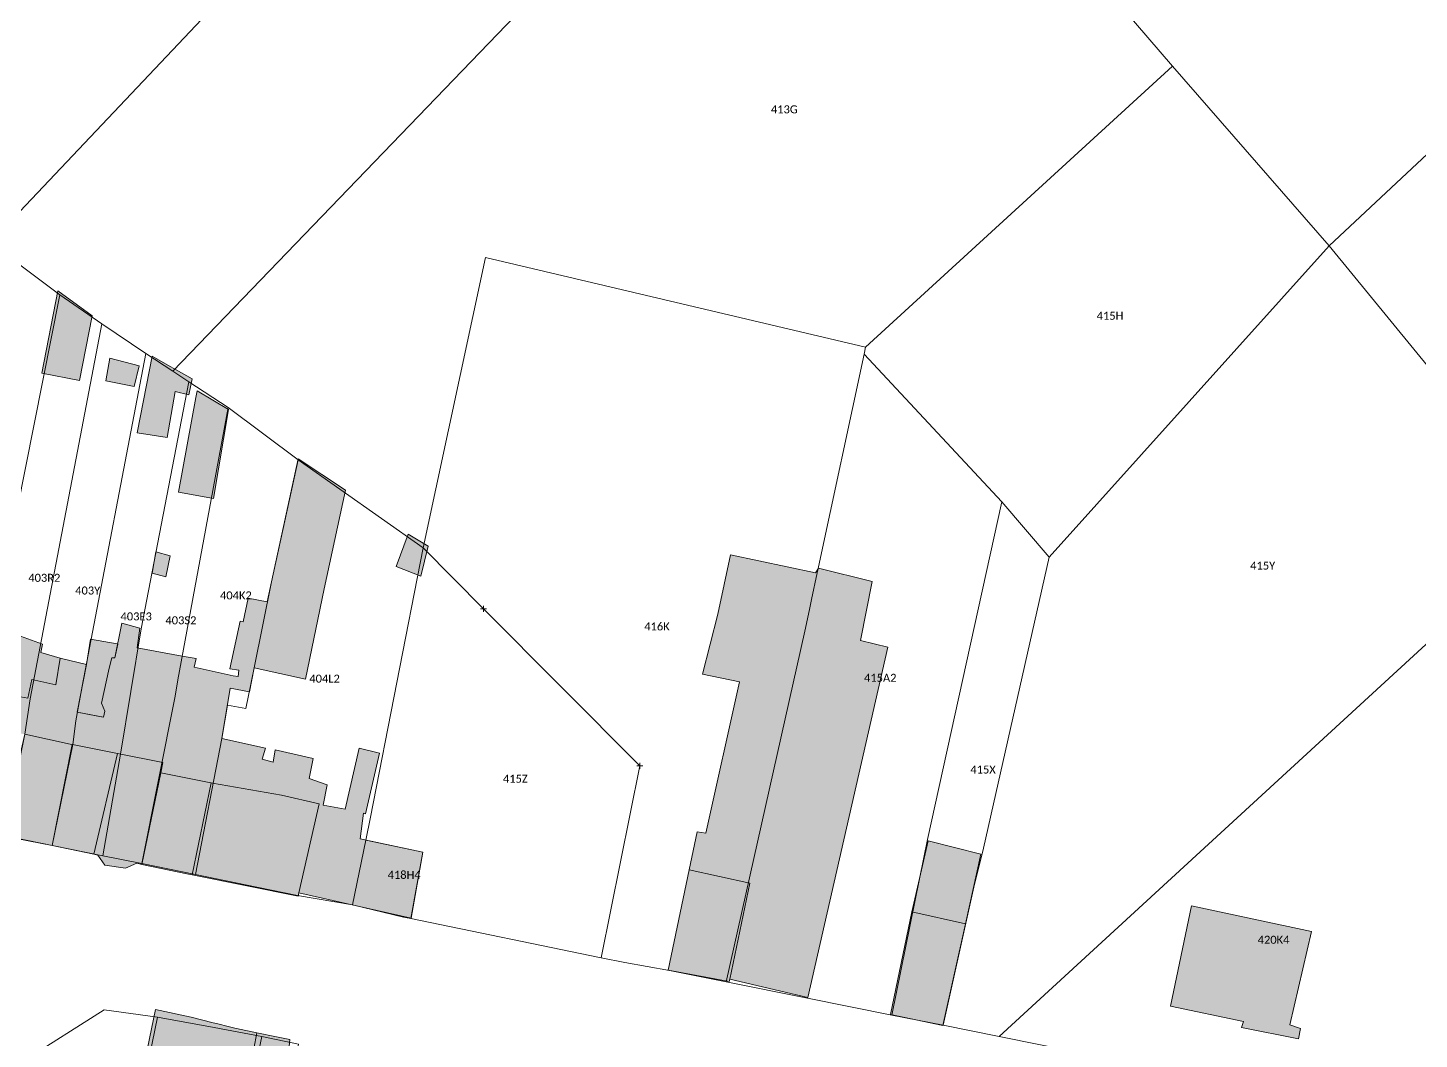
# Model space of a CAD drawing. Header units: metres. Extents: x 113120 to 240396, y 120329 to 242116.
# Drawn here: x 117201.6 to 117340.7, y 121596.9 to 121698.1 of the extents above; entities that cross this region are included whole.
import ezdxf

# ---------------------------------------------------------------- set-up
doc = ezdxf.new("R2010")
doc.units = ezdxf.units.M
doc.header["$LTSCALE"] = 3
doc.header["$PDMODE"] = 2
doc.header["$PDSIZE"] = 0.3
for name, color, linetype, lineweight in [('Bpn_CaPa', 78, 'Continuous', 0), ('Bpn_ReBu', 4, 'Continuous', 0), ('Bpt_CaNu', 7, 'Continuous', 0), ('Bpt_PrSt', 7, 'Continuous', 0), ('Hachure bâtiment', 11, 'Continuous', 0)]:
    doc.layers.add(name, color=color, linetype=linetype, lineweight=lineweight)
doc.styles.add('Legend', font='')
doc.styles.get('Legend').set_extended_font_data('Calibri')

msp = doc.modelspace()

# ---------------------------------------------------------------- hatches: boundary and pattern name
at = {"layer": 'Hachure bâtiment'}
h = msp.add_hatch(color=256, dxfattribs=at)
h.dxf.hatch_style = 1
h.paths.add_polyline_path([(117208.08, 121669.25), (117206.8, 121662.8), (117203.05, 121663.52), (117204.65, 121671.75)])
h = msp.add_hatch(color=256, dxfattribs=at)
h.dxf.hatch_style = 1
h.paths.add_polyline_path([(117212.77, 121664.25), (117212.28, 121662.2), (117209.43, 121662.77), (117209.83, 121665.03)])
h = msp.add_hatch(color=256, dxfattribs=at)
h.dxf.hatch_style = 1
h.paths.add_polyline_path([(117213.51, 121662.33), (117214.07, 121665.22), (117215.41, 121664.46), (117216.71, 121663.73), (117218.05, 121662.97), (117217.73, 121661.36), (117216.36, 121661.68), (117215.57, 121657.09), (117212.57, 121657.57)])
h = msp.add_hatch(color=256, dxfattribs=at)
h.dxf.hatch_style = 1
h.paths.add_polyline_path([(117221.69, 121659.89), (117220.21, 121650.99), (117216.71, 121651.62), (117218.43, 121661.1), (117218.55, 121661.77)])
h = msp.add_hatch(color=256, dxfattribs=at)
h.dxf.hatch_style = 1
h.paths.add_polyline_path([(117233.4, 121651.83), (117231.28, 121641.97), (117229.4, 121632.92), (117224.25, 121634.08), (117223.8, 121631.68), (117221.88, 121632.03), (117221.03, 121627), (117225.4, 121626.05), (117225.08, 121624.92), (117226.15, 121624.65), (117226.37, 121625.88), (117230.15, 121625), (117229.77, 121623), (117231.57, 121622.37), (117231.17, 121620.32), (117233.35, 121619.95), (117234.75, 121626.05), (117236.8, 121625.52), (117235.4, 121619.48), (117235.2, 121619.52), (117234.88, 121616.97), (117241.12, 121615.63), (117239.95, 121609.05), (117228.73, 121611.57), (117230.75, 121620.48), (117227, 121621.35), (117220.11, 121622.54), (117219.97, 121622.56), (117219.75, 121622.61), (117214.92, 121623.57), (117215.12, 121624.6), (117210.6, 121625.5), (117206.27, 121626.36), (117206.08, 121626.39), (117205.86, 121626.44), (117201.32, 121627.42), (117196.18, 121628.52), (117196, 121628.56), (117195.78, 121628.6), (117189.59, 121629.84), (117189.37, 121629.89), (117189.29, 121629.91), (117191.05, 121636.95), (117197.43, 121635.65), (117197.52, 121637.43), (117198.03, 121637.25), (117198.48, 121639.83), (117199.43, 121639.57), (117199.05, 121637.88), (117200.52, 121637.37), (117199.43, 121631.43), (117201.63, 121631.05), (117202.05, 121632.91), (117204.45, 121632.37), (117204.88, 121635.03), (117207.5, 121634.41), (117206.57, 121629.63), (117209.2, 121629.12), (117209.32, 121629.75), (117209, 121630.52), (117209.77, 121634.03), (117210.03, 121635.08), (117210.35, 121635.08), (117211.03, 121638.52), (117212.85, 121638.03), (117212.57, 121636.05), (117217.07, 121635.25), (117218.45, 121635), (117218.28, 121634.12), (117222.15, 121633.28), (117222.65, 121633.2), (117222.72, 121633.83), (117221.83, 121633.97), (117222.88, 121638.72), (117223.17, 121638.65), (117223.68, 121641.03), (117225.57, 121640.65), (117228.68, 121654.97)])
h = msp.add_hatch(color=256, dxfattribs=at)
h.dxf.hatch_style = 1
h.paths.add_polyline_path([(117241.65, 121646.23), (117240.92, 121643.23), (117238.47, 121644.2), (117239.65, 121647.43)])
h = msp.add_hatch(color=256, dxfattribs=at)
h.dxf.hatch_style = 1
h.paths.add_polyline_path([(117215.88, 121645.28), (117215.43, 121643.15), (117214.07, 121643.53), (117214.45, 121645.65)], flags=17)
h = msp.add_hatch(color=256, dxfattribs=at)
h.dxf.hatch_style = 1
h.paths.add_polyline_path([(117280.4, 121643.57), (117280.68, 121644.02), (117286.07, 121642.7), (117284.88, 121636.8), (117287.62, 121636.12), (117279.62, 121601.12), (117271.81, 121602.93), (117273.82, 121612.52), (117267.76, 121613.88), (117268.57, 121617.68), (117269.43, 121617.53), (117272.78, 121632.67), (117269.08, 121633.42), (117270.62, 121639.42), (117271.9, 121645.37)])
h = msp.add_hatch(color=256, dxfattribs=at)
h.dxf.hatch_style = 1
h.paths.add_polyline_path([(117202.93, 121635.61), (117204.88, 121635.03), (117204.45, 121632.37), (117202.05, 121632.91), (117201.63, 121631.05), (117199.43, 121631.43), (117200.52, 121637.37), (117203.11, 121636.43)], flags=17)
h = msp.add_hatch(color=256, dxfattribs=at)
h.dxf.hatch_style = 1
h.paths.add_polyline_path([(117207.47, 121634.23), (117207.5, 121634.41), (117207.91, 121636.94), (117210.56, 121636.45), (117210.62, 121636.44), (117210.35, 121635.08), (117210.3, 121635.08), (117210.25, 121635.08), (117210.03, 121635.08), (117209.77, 121634.03), (117209, 121630.52), (117209.32, 121629.75), (117209.2, 121629.12), (117208.65, 121629.23), (117208.62, 121629.23), (117206.57, 121629.63)], flags=17)
h = msp.add_hatch(color=256, dxfattribs=at)
h.dxf.hatch_style = 1
h.paths.add_polyline_path([(117205.86, 121626.44), (117206.08, 121626.39), (117204.08, 121616.29), (117199.03, 121617.33), (117201.32, 121627.42)], flags=17)
h = msp.add_hatch(color=256, dxfattribs=at)
h.dxf.hatch_style = 1
h.paths.add_polyline_path([(117206.27, 121626.36), (117210.6, 121625.5), (117208.25, 121615.43), (117204.08, 121616.29), (117206.08, 121626.39)], flags=17)
h = msp.add_hatch(color=256, dxfattribs=at)
h.dxf.hatch_style = 1
h.paths.add_polyline_path([(117215.12, 121624.6), (117214.92, 121623.57), (117213.03, 121614.41), (117212.52, 121614.52), (117211.4, 121614.05), (117209.32, 121614.35), (117208.65, 121615.35), (117208.25, 121615.43), (117210.6, 121625.5)], flags=17)
h = msp.add_hatch(color=256, dxfattribs=at)
h.dxf.hatch_style = 1
h.paths.add_polyline_path([(117219.75, 121622.61), (117219.97, 121622.56), (117218.07, 121613.37), (117217.52, 121613.48), (117213.03, 121614.41), (117214.92, 121623.57)], flags=17)
h = msp.add_hatch(color=256, dxfattribs=at)
h.dxf.hatch_style = 1
h.paths.add_polyline_path([(117220.11, 121622.54), (117227, 121621.35), (117230.75, 121620.48), (117228.73, 121611.57), (117228.65, 121611.23), (117218.07, 121613.37), (117219.97, 121622.56)], flags=17)
h = msp.add_hatch(color=256, dxfattribs=at)
h.dxf.hatch_style = 1
h.paths.add_polyline_path([(117296.93, 121615.42), (117295.4, 121608.47), (117290.03, 121609.67), (117291.67, 121616.77)])
h = msp.add_hatch(color=256, dxfattribs=at)
h.dxf.hatch_style = 1
h.paths.add_polyline_path([(117273.82, 121612.52), (117271.81, 121602.93), (117271.77, 121602.72), (117265.67, 121603.83), (117267.76, 121613.88)])
h = msp.add_hatch(color=256, dxfattribs=at)
h.dxf.hatch_style = 1
h.paths.add_polyline_path([(117329.98, 121607.7), (117327.8, 121598.38), (117328.87, 121598.02), (117328.67, 121596.98), (117322.97, 121598.12), (117323.2, 121598.7), (117315.88, 121600.23), (117317.97, 121610.27)])
h = msp.add_hatch(color=256, dxfattribs=at)
h.dxf.hatch_style = 1
h.paths.add_polyline_path([(117295.4, 121608.47), (117293.13, 121598.32), (117287.88, 121599.4), (117290.03, 121609.67)])
h = msp.add_hatch(color=256, dxfattribs=at)
h.dxf.hatch_style = 1
h.paths.add_polyline_path([(117220.5, 121576.62), (117219.03, 121576.93), (117218.16, 121577.11), (117217.3, 121577.29), (117218.38, 121582.46), (117219.24, 121582.28), (117219.64, 121584.23), (117218.78, 121584.41), (117218.66, 121584.43), (117217.3, 121584.72), (117217.93, 121587.75), (117212.12, 121588.95), (117214.4, 121599.89), (117217.95, 121599.15), (117220.18, 121598.58), (117220.64, 121598.47), (117221.66, 121598.21), (117222.32, 121598.04), (117222.51, 121598), (117224.53, 121597.58), (117222.52, 121586.9), (117222.5, 121586.8), (117221.92, 121583.75), (117221.55, 121581.8), (117221.18, 121579.88)])
h = msp.add_hatch(color=256, dxfattribs=at)
h.dxf.hatch_style = 1
h.paths.add_polyline_path([(117224.91, 121579.1), (117221.18, 121579.88), (117222.52, 121586.9), (117224.53, 121597.58), (117226.49, 121597.17), (117227.84, 121596.89), (117226.97, 121587.82), (117225.26, 121580.64)])

# ---------------------------------------------------------------- linework, layer by layer
at = {"layer": 'Bpn_CaPa'}
for points in [[(117387.8, 121663.83), (117360.17, 121641.87), (117354.57, 121648.4), (117331.76, 121676.27), (117382.91, 121724.15), (117480.73, 121809.74), (117520.23, 121775.43), (117539.16, 121792.45), (117542.74, 121789.93), (117588.35, 121760.64), (117580.46, 121747.04), (117602.53, 121743.44), (117644.38, 121721.25), (117623.22, 121725.8), (117502.5, 121747.4), (117494.95, 121712.38), (117482.81, 121653.9), (117482.24, 121651.2), (117476.98, 121636.31), (117465.52, 121628.58), (117458.18, 121637.49), (117454.1, 121642.13), (117416.86, 121686.66), (117387.8, 121663.83)], [(117331.76, 121676.27), (117316.09, 121694.23), (117282.78, 121732.94), (117268.71, 121748.65), (117260.82, 121757.44), (117300.93, 121797.19), (117382.91, 121724.15), (117331.76, 121676.27)], [(117204.83, 121671.35), (117199.23, 121675.57), (117197.86, 121676.61), (117220.2, 121700.15), (117268.71, 121748.65), (117282.78, 121732.94), (117216.13, 121663.72), (117213.45, 121665.5), (117209.02, 121668.47), (117204.83, 121671.35)], [(117197.86, 121676.61), (117149.74, 121709.44), (117179.58, 121735.58), (117220.2, 121700.15), (117197.86, 121676.61)], [(117241.15, 121646.05), (117228.65, 121654.85), (117221.65, 121660.1), (117217.72, 121662.67), (117216.13, 121663.72), (117282.78, 121732.94), (117316.09, 121694.23), (117285.4, 121666.13), (117247.4, 121675.1), (117241.15, 121646.05)], [(117331.76, 121676.27), (117303.74, 121645.13), (117299.01, 121650.66), (117285.25, 121665.43), (117285.4, 121666.13), (117316.09, 121694.23), (117331.76, 121676.27)], [(117331.76, 121676.27), (117354.57, 121648.4), (117350.46, 121644.69), (117298.74, 121597.22), (117293.14, 121598.34), (117296.21, 121612.12), (117297.2, 121616.03), (117303.74, 121645.13), (117331.76, 121676.27)], [(117204.83, 121671.35), (117197.96, 121636.92), (117197.65, 121635.13), (117194.34, 121618.23), (117187.11, 121619.64), (117189.18, 121629.93), (117190.68, 121637.07), (117191.93, 121642.63), (117199.23, 121675.57), (117204.83, 121671.35)], [(117241.15, 121646.05), (117247.4, 121675.1), (117285.4, 121666.13), (117285.25, 121665.43), (117280.69, 121644.15), (117280.57, 121643.56), (117279.99, 121640.89), (117279.78, 121639.89), (117279.32, 121637.72), (117271.47, 121602.66), (117265.78, 121603.82), (117261.31, 121604.61), (117258.96, 121605.08), (117262.84, 121624.26), (117247.21, 121639.97), (117241.15, 121646.05)], [(117204.83, 121671.35), (117209.02, 121668.47), (117201.86, 121630.96), (117201.32, 121627.42), (117199.28, 121617.25), (117194.34, 121618.23), (117197.65, 121635.13), (117197.96, 121636.92), (117204.83, 121671.35)], [(117204.08, 121616.29), (117199.28, 121617.25), (117201.32, 121627.42), (117201.86, 121630.96), (117209.02, 121668.47), (117213.45, 121665.5), (117207.07, 121632.25), (117206.44, 121628.78), (117206.12, 121626.39), (117204.08, 121616.29)], [(117204.08, 121616.29), (117206.12, 121626.39), (117206.44, 121628.78), (117207.07, 121632.25), (117213.45, 121665.5), (117216.13, 121663.72), (117217.72, 121662.67), (117212.98, 121637.97), (117210.91, 121625.44), (117209.12, 121615.27), (117204.08, 121616.29)], [(117285.25, 121665.43), (117299.01, 121650.66), (117291.6, 121616.9), (117290.79, 121612.97), (117288.01, 121599.35), (117279.6, 121601.03), (117271.47, 121602.66), (117279.32, 121637.72), (117279.78, 121639.89), (117279.99, 121640.89), (117280.57, 121643.56), (117280.69, 121644.15), (117285.25, 121665.43)], [(117217.72, 121662.67), (117221.65, 121660.1), (117216.64, 121632.88), (117216.35, 121631.23), (117213.05, 121614.49), (117209.12, 121615.27), (117210.91, 121625.44), (117212.98, 121637.97), (117217.72, 121662.67)], [(117228.65, 121654.85), (117226, 121642.65), (117224.25, 121634.08), (117223.44, 121629.99), (117221.6, 121630.33), (117221.03, 121627), (117218.41, 121613.39), (117213.05, 121614.49), (117216.35, 121631.23), (117216.64, 121632.88), (117221.65, 121660.1), (117228.65, 121654.85)], [(117241.15, 121646.05), (117235.91, 121619.14), (117235.44, 121616.85), (117234.11, 121610.36), (117228.59, 121611.31), (117224.53, 121612.14), (117218.41, 121613.39), (117221.03, 121627), (117221.6, 121630.33), (117223.44, 121629.99), (117224.25, 121634.08), (117226, 121642.65), (117228.65, 121654.85), (117241.15, 121646.05)], [(117288.01, 121599.35), (117290.79, 121612.97), (117291.6, 121616.9), (117299.01, 121650.66), (117303.74, 121645.13), (117297.2, 121616.03), (117296.21, 121612.12), (117293.14, 121598.34), (117288.01, 121599.35)], [(117241.15, 121646.05), (117247.21, 121639.97), (117262.84, 121624.26), (117258.96, 121605.08), (117239.94, 121609), (117241.12, 121615.63), (117235.44, 121616.85), (117235.91, 121619.14), (117241.15, 121646.05)], [(117350.46, 121644.69), (117348.64, 121630.77), (117345.91, 121615.27), (117342.82, 121596.21), (117341.07, 121588.67), (117298.74, 121597.22), (117350.46, 121644.69)], [(117234.11, 121610.36), (117235.44, 121616.85), (117241.12, 121615.63), (117239.94, 121609), (117239.2, 121609.15), (117234.11, 121610.36)], [(117214.61, 121599.15), (117212.52, 121589.06), (117209.05, 121574.6), (117211.02, 121574.87), (117211.25, 121572.11), (117203.95, 121571.41), (117201.18, 121594.75), (117209.27, 121599.88), (117214.61, 121599.15)], [(117214.61, 121599.15), (117220.28, 121598.11), (117225.02, 121597.22), (117221.69, 121581.39), (117220.81, 121577.48), (117218.35, 121567.51), (117222.09, 121566.76), (117226.53, 121565.87), (117230.33, 121565.1), (117234.29, 121564.31), (117235.3, 121564.1), (117235.43, 121563.02), (117219.96, 121561.02), (117215.43, 121560.46), (117215.02, 121563.44), (117214.92, 121564.11), (117204.99, 121562.89), (117203.95, 121571.41), (117211.25, 121572.11), (117211.02, 121574.87), (117209.05, 121574.6), (117212.52, 121589.06), (117214.61, 121599.15)], [(117228.7, 121596.45), (117225.18, 121580.61), (117222.09, 121566.76), (117218.35, 121567.51), (117220.81, 121577.48), (117221.69, 121581.39), (117225.02, 121597.22), (117228.7, 121596.45)]]:
    msp.add_lwpolyline(points, close=True, dxfattribs=at)
at = {"layer": 'Bpn_ReBu'}
for points in [[(117208.08, 121669.25), (117206.8, 121662.8), (117203.05, 121663.52), (117204.65, 121671.75), (117208.08, 121669.25)], [(117212.77, 121664.25), (117212.28, 121662.2), (117209.43, 121662.77), (117209.83, 121665.03), (117212.77, 121664.25)], [(117213.51, 121662.33), (117214.07, 121665.22), (117215.41, 121664.46), (117216.71, 121663.73), (117218.05, 121662.97), (117217.73, 121661.36), (117216.36, 121661.68), (117215.57, 121657.09), (117212.57, 121657.57), (117213.51, 121662.33)], [(117221.69, 121659.89), (117220.21, 121650.99), (117216.71, 121651.62), (117218.43, 121661.1), (117218.55, 121661.77), (117221.69, 121659.89)], [(117241.65, 121646.23), (117240.92, 121643.23), (117238.47, 121644.2), (117239.65, 121647.43), (117241.65, 121646.23)], [(117215.88, 121645.28), (117215.43, 121643.15), (117214.07, 121643.53), (117214.45, 121645.65), (117215.88, 121645.28)], [(117280.4, 121643.57), (117280.68, 121644.02), (117286.07, 121642.7), (117284.88, 121636.8), (117287.62, 121636.12), (117279.62, 121601.12), (117271.81, 121602.93), (117273.82, 121612.52), (117267.76, 121613.88), (117268.57, 121617.68), (117269.43, 121617.53), (117272.78, 121632.67), (117269.08, 121633.42), (117270.62, 121639.42), (117271.9, 121645.37), (117280.4, 121643.57)], [(117202.93, 121635.61), (117204.88, 121635.03), (117204.45, 121632.37), (117202.05, 121632.91), (117201.63, 121631.05), (117199.43, 121631.43), (117200.52, 121637.37), (117203.11, 121636.43), (117202.93, 121635.61)], [(117207.47, 121634.23), (117207.5, 121634.41), (117207.91, 121636.94), (117210.56, 121636.45), (117210.62, 121636.44), (117210.35, 121635.08), (117210.3, 121635.08), (117210.25, 121635.08), (117210.03, 121635.08), (117209.77, 121634.03), (117209, 121630.52), (117209.32, 121629.75), (117209.2, 121629.12), (117208.65, 121629.23), (117208.62, 121629.23), (117206.57, 121629.63), (117207.47, 121634.23)], [(117205.86, 121626.44), (117206.08, 121626.39), (117204.08, 121616.29), (117199.03, 121617.33), (117201.32, 121627.42), (117205.86, 121626.44)], [(117206.27, 121626.36), (117210.6, 121625.5), (117208.25, 121615.43), (117204.08, 121616.29), (117206.08, 121626.39), (117206.27, 121626.36)], [(117215.12, 121624.6), (117214.92, 121623.57), (117213.03, 121614.41), (117212.52, 121614.52), (117211.4, 121614.05), (117209.32, 121614.35), (117208.65, 121615.35), (117208.25, 121615.43), (117210.6, 121625.5), (117215.12, 121624.6)], [(117219.75, 121622.61), (117219.97, 121622.56), (117218.07, 121613.37), (117217.52, 121613.48), (117213.03, 121614.41), (117214.92, 121623.57), (117219.75, 121622.61)], [(117220.11, 121622.54), (117227, 121621.35), (117230.75, 121620.48), (117228.73, 121611.57), (117228.65, 121611.23), (117218.07, 121613.37), (117219.97, 121622.56), (117220.11, 121622.54)], [(117296.93, 121615.42), (117295.4, 121608.47), (117290.03, 121609.67), (117291.67, 121616.77), (117296.93, 121615.42)], [(117273.82, 121612.52), (117271.81, 121602.93), (117271.77, 121602.72), (117265.67, 121603.83), (117267.76, 121613.88), (117273.82, 121612.52)], [(117329.98, 121607.7), (117327.8, 121598.38), (117328.87, 121598.02), (117328.67, 121596.98), (117322.97, 121598.12), (117323.2, 121598.7), (117315.88, 121600.23), (117317.97, 121610.27), (117329.98, 121607.7)], [(117295.4, 121608.47), (117293.13, 121598.32), (117287.88, 121599.4), (117290.03, 121609.67), (117295.4, 121608.47)], [(117224.91, 121579.1), (117221.18, 121579.88), (117222.52, 121586.9), (117224.53, 121597.58), (117226.49, 121597.17), (117227.84, 121596.89), (117226.97, 121587.82), (117225.26, 121580.64), (117224.91, 121579.1)]]:
    msp.add_lwpolyline(points, close=True, dxfattribs=at)
for points in [[(117201.63, 121631.05), (117202.05, 121632.91), (117204.45, 121632.37), (117204.88, 121635.03), (117207.5, 121634.41), (117206.57, 121629.63), (117209.2, 121629.12), (117209.32, 121629.75), (117209, 121630.52), (117209.77, 121634.03), (117210.03, 121635.08), (117210.35, 121635.08), (117211.03, 121638.52), (117212.85, 121638.03), (117212.57, 121636.05), (117217.07, 121635.25), (117218.45, 121635), (117218.28, 121634.12), (117222.15, 121633.28), (117222.65, 121633.2), (117222.72, 121633.83), (117221.83, 121633.97), (117222.88, 121638.72), (117223.17, 121638.65), (117223.68, 121641.03), (117225.57, 121640.65), (117228.68, 121654.97), (117233.4, 121651.83), (117233.4, 121651.83), (117231.28, 121641.97), (117229.4, 121632.92), (117224.25, 121634.08), (117223.8, 121631.68), (117221.88, 121632.03), (117221.03, 121627), (117225.4, 121626.05), (117225.08, 121624.92), (117226.15, 121624.65), (117226.37, 121625.88), (117230.15, 121625), (117229.77, 121623), (117231.57, 121622.37), (117231.17, 121620.32), (117233.35, 121619.95), (117234.75, 121626.05), (117236.8, 121625.52), (117235.4, 121619.48), (117235.2, 121619.52), (117234.88, 121616.97), (117241.12, 121615.63), (117239.95, 121609.05), (117228.73, 121611.57), (117230.75, 121620.48), (117227, 121621.35), (117220.11, 121622.54), (117219.97, 121622.56), (117219.75, 121622.61), (117214.92, 121623.57), (117215.12, 121624.6), (117210.6, 121625.5), (117206.27, 121626.36), (117206.08, 121626.39), (117205.86, 121626.44), (117201.32, 121627.42)], [(117212.12, 121588.95), (117214.4, 121599.89), (117217.95, 121599.15), (117220.18, 121598.58), (117220.64, 121598.47), (117221.66, 121598.21), (117222.32, 121598.04), (117222.51, 121598), (117224.53, 121597.58), (117222.52, 121586.9)]]:
    msp.add_lwpolyline(points, dxfattribs=at)
at = {"layer": 'Bpt_PrSt'}
for p in [(117247.21, 121639.97), (117262.84, 121624.26)]:
    msp.add_point(p, dxfattribs=at)

# ---------------------------------------------------------------- texts
at = {"layer": 'Bpt_CaNu', "char_height": 0.8, "attachment_point": 7, "style": 'Legend'}
for s, insert in [('413G', (117275.93, 121689.5)), ('415H', (117308.5, 121668.86)), ('415Y', (117323.85, 121643.88)), ('403R2', (117201.68, 121642.66)), ('403Y', (117206.37, 121641.39)), ('404K2', (117220.85, 121640.9)), ('403E3', (117210.9, 121638.8)), ('403S2', (117215.39, 121638.41)), ('416K', (117263.27, 121637.8)), ('404L2', (117229.78, 121632.58)), ('415A2', (117285.24, 121632.66)), ('415X', (117295.87, 121623.49)), ('415Z', (117249.14, 121622.57)), ('418H4', (117237.61, 121612.96)), ('420K4', (117324.6, 121606.47))]:
    msp.add_mtext(s, dxfattribs=dict(at, insert=insert))

doc.saveas('drawing.dxf')
